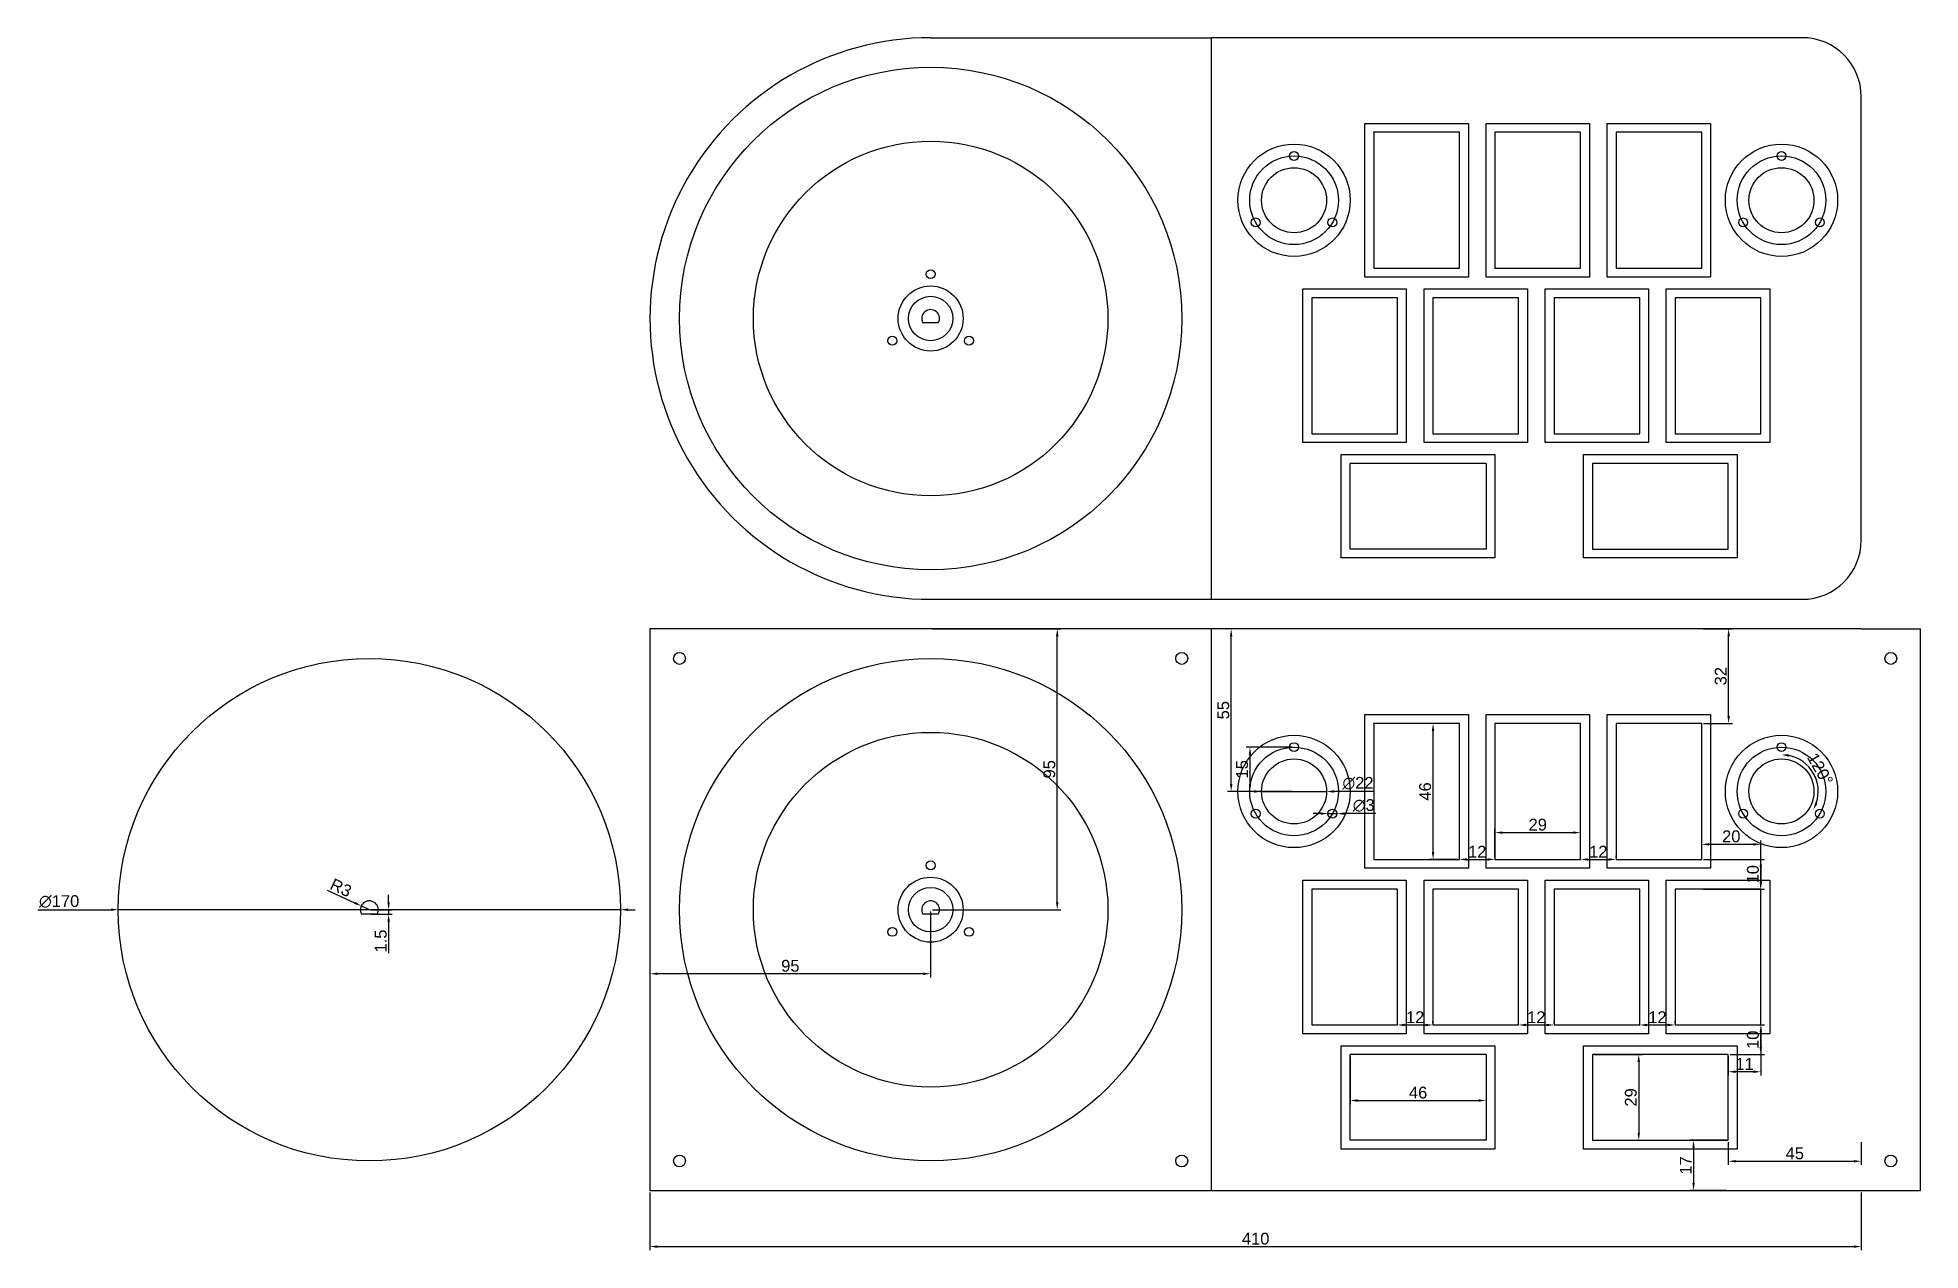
# Model space of a CAD drawing. Header units: millimetres. Extents: x -397 to 240, y -20 to 390.
import ezdxf

# ---------------------------------------------------------------- set-up
doc = ezdxf.new("R2010")
doc.units = ezdxf.units.MM
for name, color, linetype in [('acrylic table', 20, 'Continuous'), ('button edge', 120, 'Continuous'), ('cd edge', 130, 'Continuous'), ('dim', 130, 'Continuous'), ('holes', 90, 'Continuous'), ('outline', 30, 'Continuous'), ('table', 50, 'Continuous'), ('underside', 200, 'Continuous')]:
    doc.layers.add(name, color=color, linetype=linetype)
doc.styles.get("Standard").update_dxf_attribs({"font": 'arial.ttf'})
doc.dimstyles.new('ISO-25', dxfattribs={"dimtxt": 4, "dimasz": 2.5, "dimexe": 1.25, "dimexo": 0.625, "dimtad": 1, "dimdsep": 46, "dimtxsty": 'Standard', "dimcen": 2.5, "dimadec": 0, "dimazin": 0, "dimtfac": 1, "dimtmove": 0, "dimatfit": 3, "dimfxl": 1, "dimarcsym": 0})

# ---------------------------------------------------------------- blocks, each defined once
blk = doc.blocks.new('*D2')
at = {"layer": 'Defpoints', "color": 0, "transparency": 16777216}
for p in [(-190, 0), (220, 0), (220, -18.98)]:
    blk.add_point(p, dxfattribs=at)
at = {"layer": 'dim', "color": 0, "lineweight": -2, "transparency": 16777216}
for p, q in [((-190, -0.63), (-190, -20.23)), ((220, -0.63), (220, -20.23)), ((-187.5, -18.98), (217.5, -18.98))]:
    blk.add_line(p, q, dxfattribs=at)
at = {"layer": 'dim', "color": 0, "transparency": 16777216}
for points in [[(-187.5, -18.56), (-187.5, -19.4), (-190, -18.98)], [(217.5, -18.56), (217.5, -19.4), (220, -18.98)]]:
    blk.add_solid(points, dxfattribs=at)
at = {"layer": 'dim', "color": 0, "transparency": 16777216, "insert": (15, -16.31), "char_height": 4, "attachment_point": 5}
blk.add_mtext('410', dxfattribs=at)
blk = doc.blocks.new('*D3')
at = {"layer": 'Defpoints', "color": 0, "transparency": 16777216}
for p in [(75.06, 158), (84, 158), (84, 112)]:
    blk.add_point(p, dxfattribs=at)
at = {"layer": 'dim', "color": 0, "lineweight": -2, "transparency": 16777216}
for p, q in [((83.38, 158), (73.81, 158)), ((75.06, 114.5), (75.06, 155.5)), ((83.38, 112), (73.81, 112))]:
    blk.add_line(p, q, dxfattribs=at)
at = {"layer": 'dim', "color": 0, "transparency": 16777216}
for points in [[(74.64, 155.5), (75.47, 155.5), (75.06, 158)], [(74.64, 114.5), (75.47, 114.5), (75.06, 112)]]:
    blk.add_solid(points, dxfattribs=at)
at = {"layer": 'dim', "color": 0, "transparency": 16777216, "insert": (72.39, 135), "char_height": 4, "attachment_point": 5, "rotation": 90}
blk.add_mtext('46', dxfattribs=at)
blk = doc.blocks.new('*D4')
at = {"layer": 'Defpoints', "color": 0, "transparency": 16777216}
for p in [(125, 121.08), (96, 112), (125, 112)]:
    blk.add_point(p, dxfattribs=at)
at = {"layer": 'dim', "color": 0, "lineweight": -2, "transparency": 16777216}
for p, q in [((96, 112.62), (96, 122.33)), ((125, 112.62), (125, 122.33)), ((98.5, 121.08), (122.5, 121.08))]:
    blk.add_line(p, q, dxfattribs=at)
at = {"layer": 'dim', "color": 0, "transparency": 16777216}
for points in [[(98.5, 121.5), (98.5, 120.66), (96, 121.08)], [(122.5, 121.5), (122.5, 120.66), (125, 121.08)]]:
    blk.add_solid(points, dxfattribs=at)
at = {"layer": 'dim', "color": 0, "transparency": 16777216, "insert": (110.5, 123.75), "char_height": 4, "attachment_point": 5}
blk.add_mtext('29', dxfattribs=at)
blk = doc.blocks.new('*D5')
at = {"layer": 'Defpoints', "color": 0, "transparency": 16777216}
for p in [(17, 135), (39, 135)]:
    blk.add_point(p, dxfattribs=at)
at = {"layer": 'dim', "color": 0, "lineweight": -2, "transparency": 16777216}
for p, q in [((14.5, 135), (12, 135)), ((17, 135), (39, 135)), ((55.29, 135), (41.5, 135))]:
    blk.add_line(p, q, dxfattribs=at)
at = {"layer": 'dim', "color": 0, "transparency": 16777216}
for points in [[(14.5, 135.42), (14.5, 134.58), (17, 135)], [(41.5, 135.42), (41.5, 134.58), (39, 135)]]:
    blk.add_solid(points, dxfattribs=at)
at = {"layer": 'dim', "color": 0, "transparency": 16777216, "insert": (49.65, 137.78), "char_height": 4, "attachment_point": 5}
blk.add_mtext('∅22', dxfattribs=at)
blk = doc.blocks.new('*D6')
at = {"layer": 'Defpoints', "color": 0, "transparency": 16777216}
for p in [(39.49, 127.5), (42.49, 127.5)]:
    blk.add_point(p, dxfattribs=at)
at = {"layer": 'dim', "color": 0, "lineweight": -2, "transparency": 16777216}
for p, q in [((36.99, 127.5), (34.49, 127.5)), ((39.49, 127.5), (42.49, 127.5)), ((55.71, 127.5), (44.99, 127.5))]:
    blk.add_line(p, q, dxfattribs=at)
at = {"layer": 'dim', "color": 0, "transparency": 16777216}
for points in [[(36.99, 127.92), (36.99, 127.08), (39.49, 127.5)], [(44.99, 127.92), (44.99, 127.08), (42.49, 127.5)]]:
    blk.add_solid(points, dxfattribs=at)
at = {"layer": 'dim', "color": 0, "transparency": 16777216, "insert": (51.6, 130.28), "char_height": 4, "attachment_point": 5}
blk.add_mtext('∅3', dxfattribs=at)
blk = doc.blocks.new('*D7')
at = {"layer": 'Defpoints', "color": 0, "transparency": 16777216}
for p in [(6.72, 190), (28, 190), (28, 135)]:
    blk.add_point(p, dxfattribs=at)
at = {"layer": 'dim', "color": 0, "lineweight": -2, "transparency": 16777216}
for p, q in [((27.38, 190), (5.47, 190)), ((6.72, 137.5), (6.72, 187.5)), ((27.38, 135), (5.47, 135))]:
    blk.add_line(p, q, dxfattribs=at)
at = {"layer": 'dim', "color": 0, "transparency": 16777216}
for points in [[(6.31, 187.5), (7.14, 187.5), (6.72, 190)], [(6.31, 137.5), (7.14, 137.5), (6.72, 135)]]:
    blk.add_solid(points, dxfattribs=at)
at = {"layer": 'dim', "color": 0, "transparency": 16777216, "insert": (4.07, 162.5), "char_height": 4, "attachment_point": 5, "rotation": 90}
blk.add_mtext('55', dxfattribs=at)
blk = doc.blocks.new('*D8')
at = {"layer": 'Defpoints', "color": 0, "transparency": 16777216}
for p in [(28, 150), (13.09, 135), (28, 135)]:
    blk.add_point(p, dxfattribs=at)
at = {"layer": 'dim', "color": 0, "lineweight": -2, "transparency": 16777216}
for p, q in [((27.38, 150), (11.84, 150)), ((13.09, 147.5), (13.09, 137.5)), ((27.38, 135), (11.84, 135))]:
    blk.add_line(p, q, dxfattribs=at)
at = {"layer": 'dim', "color": 0, "transparency": 16777216}
for points in [[(12.68, 147.5), (13.51, 147.5), (13.09, 150)], [(12.68, 137.5), (13.51, 137.5), (13.09, 135)]]:
    blk.add_solid(points, dxfattribs=at)
at = {"layer": 'dim', "color": 0, "transparency": 16777216, "insert": (10.43, 142.5), "char_height": 4, "attachment_point": 5, "rotation": 90}
blk.add_mtext('15', dxfattribs=at)
blk = doc.blocks.new('*D9')
at = {"layer": 'Defpoints', "color": 0, "transparency": 16777216}
for p in [(193, 150), (193, 135), (193, 135), (205.24, 137.16), (205.99, 127.5)]:
    blk.add_point(p, dxfattribs=at)
at = {"layer": 'dim', "color": 0, "lineweight": -2, "transparency": 16777216}
blk.add_arc((193, 135), 12.43, 341.54107, 78.45893, dxfattribs=at)
at = {"layer": 'dim', "color": 0, "transparency": 16777216}
for points in [[(195.45, 146.77), (195.53, 147.6), (193, 147.43)], [(205.17, 130.89), (204.41, 131.23), (203.77, 128.78)]]:
    blk.add_solid(points, dxfattribs=at)
at = {"layer": 'dim', "color": 0, "transparency": 16777216, "insert": (206.08, 142.55), "char_height": 4, "attachment_point": 5, "rotation": 300}
blk.add_mtext('120°', dxfattribs=at)
blk = doc.blocks.new('*D10')
at = {"layer": 'Defpoints', "color": 0, "transparency": 16777216}
for p in [(166, 112), (166, 102), (186, 102)]:
    blk.add_point(p, dxfattribs=at)
at = {"layer": 'dim', "color": 0, "lineweight": -2, "transparency": 16777216}
for p, q in [((166.62, 112), (187.25, 112)), ((186, 109.5), (186, 104.5)), ((166.62, 102), (187.25, 102))]:
    blk.add_line(p, q, dxfattribs=at)
at = {"layer": 'dim', "color": 0, "transparency": 16777216}
for points in [[(185.58, 109.5), (186.42, 109.5), (186, 112)], [(185.58, 104.5), (186.42, 104.5), (186, 102)]]:
    blk.add_solid(points, dxfattribs=at)
at = {"layer": 'dim', "color": 0, "transparency": 16777216, "insert": (183.33, 107), "char_height": 4, "attachment_point": 5, "rotation": 90}
blk.add_mtext('10', dxfattribs=at)
blk = doc.blocks.new('*D11')
at = {"layer": 'Defpoints', "color": 0, "transparency": 16777216}
for p in [(175, 56), (186, 56), (175, 46)]:
    blk.add_point(p, dxfattribs=at)
at = {"layer": 'dim', "color": 0, "lineweight": -2, "transparency": 16777216}
for p, q in [((175.62, 56), (187.25, 56)), ((186, 48.5), (186, 53.5)), ((175.62, 46), (187.25, 46))]:
    blk.add_line(p, q, dxfattribs=at)
at = {"layer": 'dim', "color": 0, "transparency": 16777216}
for points in [[(185.58, 53.5), (186.42, 53.5), (186, 56)], [(185.58, 48.5), (186.42, 48.5), (186, 46)]]:
    blk.add_solid(points, dxfattribs=at)
at = {"layer": 'dim', "color": 0, "transparency": 16777216, "insert": (183.33, 51), "char_height": 4, "attachment_point": 5, "rotation": 90}
blk.add_mtext('10', dxfattribs=at)
blk = doc.blocks.new('*D12')
at = {"layer": 'Defpoints', "color": 0, "transparency": 16777216}
for p in [(145, 56), (157, 56), (157, 56)]:
    blk.add_point(p, dxfattribs=at)
at = {"layer": 'dim', "color": 0, "lineweight": -2, "transparency": 16777216}
for p, q in [((145, 56.62), (145, 57.25)), ((147.5, 56), (154.5, 56)), ((157, 56.62), (157, 57.25))]:
    blk.add_line(p, q, dxfattribs=at)
at = {"layer": 'dim', "color": 0, "transparency": 16777216}
for points in [[(147.5, 56.42), (147.5, 55.58), (145, 56)], [(154.5, 56.42), (154.5, 55.58), (157, 56)]]:
    blk.add_solid(points, dxfattribs=at)
at = {"layer": 'dim', "color": 0, "transparency": 16777216, "insert": (151, 58.63), "char_height": 4, "attachment_point": 5}
blk.add_mtext('12', dxfattribs=at)
blk = doc.blocks.new('*D13')
at = {"layer": 'Defpoints', "color": 0, "transparency": 16777216}
for p in [(63, 56), (75, 56), (75, 56)]:
    blk.add_point(p, dxfattribs=at)
at = {"layer": 'dim', "color": 0, "lineweight": -2, "transparency": 16777216}
for p, q in [((63, 56.62), (63, 57.25)), ((65.5, 56), (72.5, 56)), ((75, 56.62), (75, 57.25))]:
    blk.add_line(p, q, dxfattribs=at)
at = {"layer": 'dim', "color": 0, "transparency": 16777216}
for points in [[(65.5, 56.42), (65.5, 55.58), (63, 56)], [(72.5, 56.42), (72.5, 55.58), (75, 56)]]:
    blk.add_solid(points, dxfattribs=at)
at = {"layer": 'dim', "color": 0, "transparency": 16777216, "insert": (69, 58.63), "char_height": 4, "attachment_point": 5}
blk.add_mtext('12', dxfattribs=at)
blk = doc.blocks.new('*D14')
at = {"layer": 'Defpoints', "color": 0, "transparency": 16777216}
for p in [(84, 112), (96, 112), (96, 112)]:
    blk.add_point(p, dxfattribs=at)
at = {"layer": 'dim', "color": 0, "lineweight": -2, "transparency": 16777216}
for p, q in [((84, 112.62), (84, 113.25)), ((86.5, 112), (93.5, 112)), ((96, 112.62), (96, 113.25))]:
    blk.add_line(p, q, dxfattribs=at)
at = {"layer": 'dim', "color": 0, "transparency": 16777216}
for points in [[(86.5, 112.42), (86.5, 111.58), (84, 112)], [(93.5, 112.42), (93.5, 111.58), (96, 112)]]:
    blk.add_solid(points, dxfattribs=at)
at = {"layer": 'dim', "color": 0, "transparency": 16777216, "insert": (90, 114.63), "char_height": 4, "attachment_point": 5}
blk.add_mtext('12', dxfattribs=at)
blk = doc.blocks.new('*D15')
at = {"layer": 'Defpoints', "color": 0, "transparency": 16777216}
for p in [(125, 112), (137, 112), (137, 112)]:
    blk.add_point(p, dxfattribs=at)
at = {"layer": 'dim', "color": 0, "lineweight": -2, "transparency": 16777216}
for p, q in [((125, 112.62), (125, 113.25)), ((127.5, 112), (134.5, 112)), ((137, 112.62), (137, 113.25))]:
    blk.add_line(p, q, dxfattribs=at)
at = {"layer": 'dim', "color": 0, "transparency": 16777216}
for points in [[(127.5, 112.42), (127.5, 111.58), (125, 112)], [(134.5, 112.42), (134.5, 111.58), (137, 112)]]:
    blk.add_solid(points, dxfattribs=at)
at = {"layer": 'dim', "color": 0, "transparency": 16777216, "insert": (131, 114.63), "char_height": 4, "attachment_point": 5}
blk.add_mtext('12', dxfattribs=at)
blk = doc.blocks.new('*D16')
at = {"layer": 'Defpoints', "color": 0, "transparency": 16777216}
for p in [(104, 56), (116, 56), (116, 56)]:
    blk.add_point(p, dxfattribs=at)
at = {"layer": 'dim', "color": 0, "lineweight": -2, "transparency": 16777216}
for p, q in [((104, 56.62), (104, 57.25)), ((106.5, 56), (113.5, 56)), ((116, 56.62), (116, 57.25))]:
    blk.add_line(p, q, dxfattribs=at)
at = {"layer": 'dim', "color": 0, "transparency": 16777216}
for points in [[(106.5, 56.42), (106.5, 55.58), (104, 56)], [(113.5, 56.42), (113.5, 55.58), (116, 56)]]:
    blk.add_solid(points, dxfattribs=at)
at = {"layer": 'dim', "color": 0, "transparency": 16777216, "insert": (110, 58.63), "char_height": 4, "attachment_point": 5}
blk.add_mtext('12', dxfattribs=at)
blk = doc.blocks.new('*D17')
at = {"layer": 'Defpoints', "color": 0, "transparency": 16777216}
for p in [(47, 46), (93, 46), (93, 30.44)]:
    blk.add_point(p, dxfattribs=at)
at = {"layer": 'dim', "color": 0, "lineweight": -2, "transparency": 16777216}
for p, q in [((47, 45.38), (47, 29.19)), ((93, 45.38), (93, 29.19)), ((49.5, 30.44), (90.5, 30.44))]:
    blk.add_line(p, q, dxfattribs=at)
at = {"layer": 'dim', "color": 0, "transparency": 16777216}
for points in [[(49.5, 30.86), (49.5, 30.03), (47, 30.44)], [(90.5, 30.86), (90.5, 30.03), (93, 30.44)]]:
    blk.add_solid(points, dxfattribs=at)
at = {"layer": 'dim', "color": 0, "transparency": 16777216, "insert": (70, 33.11), "char_height": 4, "attachment_point": 5}
blk.add_mtext('46', dxfattribs=at)
blk = doc.blocks.new('*D18')
at = {"layer": 'Defpoints', "color": 0, "transparency": 16777216}
for p in [(129, 46), (129, 17), (144.69, 17)]:
    blk.add_point(p, dxfattribs=at)
at = {"layer": 'dim', "color": 0, "lineweight": -2, "transparency": 16777216}
for p, q in [((129.62, 46), (145.94, 46)), ((144.69, 43.5), (144.69, 19.5)), ((129.62, 17), (145.94, 17))]:
    blk.add_line(p, q, dxfattribs=at)
at = {"layer": 'dim', "color": 0, "transparency": 16777216}
for points in [[(144.27, 43.5), (145.1, 43.5), (144.69, 46)], [(144.27, 19.5), (145.1, 19.5), (144.69, 17)]]:
    blk.add_solid(points, dxfattribs=at)
at = {"layer": 'dim', "color": 0, "transparency": 16777216, "insert": (142.02, 31.5), "char_height": 4, "attachment_point": 5, "rotation": 90}
blk.add_mtext('29', dxfattribs=at)
blk = doc.blocks.new('*D19')
at = {"layer": 'Defpoints', "color": 0, "transparency": 16777216}
for p in [(-190, 95), (-95, 95), (-190, 73.33)]:
    blk.add_point(p, dxfattribs=at)
at = {"layer": 'dim', "color": 0, "lineweight": -2, "transparency": 16777216}
for p, q in [((-190, 94.38), (-190, 72.08)), ((-95, 94.38), (-95, 72.08)), ((-97.5, 73.33), (-187.5, 73.33))]:
    blk.add_line(p, q, dxfattribs=at)
at = {"layer": 'dim', "color": 0, "transparency": 16777216}
for points in [[(-187.5, 73.75), (-187.5, 72.92), (-190, 73.33)], [(-97.5, 73.75), (-97.5, 72.92), (-95, 73.33)]]:
    blk.add_solid(points, dxfattribs=at)
at = {"layer": 'dim', "color": 0, "transparency": 16777216, "insert": (-142.5, 76), "char_height": 4, "attachment_point": 5}
blk.add_mtext('95', dxfattribs=at)
blk = doc.blocks.new('*D20')
at = {"layer": 'Defpoints', "color": 0, "transparency": 16777216}
for p in [(-95, 190), (-52.15, 190), (-95, 95)]:
    blk.add_point(p, dxfattribs=at)
at = {"layer": 'dim', "color": 0, "lineweight": -2, "transparency": 16777216}
for p, q in [((-94.38, 190), (-50.9, 190)), ((-52.15, 97.5), (-52.15, 187.5)), ((-94.38, 95), (-50.9, 95))]:
    blk.add_line(p, q, dxfattribs=at)
at = {"layer": 'dim', "color": 0, "transparency": 16777216}
for points in [[(-52.57, 187.5), (-51.74, 187.5), (-52.15, 190)], [(-52.57, 97.5), (-51.74, 97.5), (-52.15, 95)]]:
    blk.add_solid(points, dxfattribs=at)
at = {"layer": 'dim', "color": 0, "transparency": 16777216, "insert": (-54.82, 142.5), "char_height": 4, "attachment_point": 5, "rotation": 90}
blk.add_mtext('95', dxfattribs=at)
blk = doc.blocks.new('*D21')
at = {"layer": 'Defpoints', "color": 0, "transparency": 16777216}
for p in [(186, 56), (175, 46), (175, 40.18)]:
    blk.add_point(p, dxfattribs=at)
at = {"layer": 'dim', "color": 0, "lineweight": -2, "transparency": 16777216}
for p, q in [((186, 55.37), (186, 38.93)), ((175, 45.38), (175, 38.93)), ((183.5, 40.18), (177.5, 40.18))]:
    blk.add_line(p, q, dxfattribs=at)
at = {"layer": 'dim', "color": 0, "transparency": 16777216}
for points in [[(177.5, 40.6), (177.5, 39.77), (175, 40.18)], [(183.5, 40.6), (183.5, 39.77), (186, 40.18)]]:
    blk.add_solid(points, dxfattribs=at)
at = {"layer": 'dim', "color": 0, "transparency": 16777216, "insert": (180.5, 42.82), "char_height": 4, "attachment_point": 5}
blk.add_mtext('11', dxfattribs=at)
blk = doc.blocks.new('*D22')
at = {"layer": 'Defpoints', "color": 0, "transparency": 16777216}
for p in [(175, 17), (220, 17), (220, 9.9)]:
    blk.add_point(p, dxfattribs=at)
at = {"layer": 'dim', "color": 0, "lineweight": -2, "transparency": 16777216}
for p, q in [((175, 16.38), (175, 8.65)), ((220, 16.38), (220, 8.65)), ((177.5, 9.9), (217.5, 9.9))]:
    blk.add_line(p, q, dxfattribs=at)
at = {"layer": 'dim', "color": 0, "transparency": 16777216}
for points in [[(177.5, 10.32), (177.5, 9.49), (175, 9.9)], [(217.5, 10.32), (217.5, 9.49), (220, 9.9)]]:
    blk.add_solid(points, dxfattribs=at)
at = {"layer": 'dim', "color": 0, "transparency": 16777216, "insert": (197.5, 12.56), "char_height": 4, "attachment_point": 5}
blk.add_mtext('45', dxfattribs=at)
blk = doc.blocks.new('*D23')
at = {"layer": 'Defpoints', "color": 0, "transparency": 16777216}
for p in [(175, 17), (163.23, 0), (175, 0)]:
    blk.add_point(p, dxfattribs=at)
at = {"layer": 'dim', "color": 0, "lineweight": -2, "transparency": 16777216}
for p, q in [((174.38, 17), (161.98, 17)), ((163.23, 14.5), (163.23, 2.5)), ((174.38, 0), (161.98, 0))]:
    blk.add_line(p, q, dxfattribs=at)
at = {"layer": 'dim', "color": 0, "transparency": 16777216}
for points in [[(162.82, 14.5), (163.65, 14.5), (163.23, 17)], [(162.82, 2.5), (163.65, 2.5), (163.23, 0)]]:
    blk.add_solid(points, dxfattribs=at)
at = {"layer": 'dim', "color": 0, "transparency": 16777216, "insert": (160.6, 8.5), "char_height": 4, "attachment_point": 5, "rotation": 90}
blk.add_mtext('17', dxfattribs=at)
blk = doc.blocks.new('*D24')
at = {"layer": 'Defpoints', "color": 0, "transparency": 16777216}
for p in [(186, 117.12), (166, 112), (186, 102)]:
    blk.add_point(p, dxfattribs=at)
at = {"layer": 'dim', "color": 0, "lineweight": -2, "transparency": 16777216}
for p, q in [((166, 112.62), (166, 118.37)), ((168.5, 117.12), (183.5, 117.12)), ((186, 102.62), (186, 118.37))]:
    blk.add_line(p, q, dxfattribs=at)
at = {"layer": 'dim', "color": 0, "transparency": 16777216}
for points in [[(168.5, 117.53), (168.5, 116.7), (166, 117.12)], [(183.5, 117.53), (183.5, 116.7), (186, 117.12)]]:
    blk.add_solid(points, dxfattribs=at)
at = {"layer": 'dim', "color": 0, "transparency": 16777216, "insert": (176, 119.79), "char_height": 4, "attachment_point": 5}
blk.add_mtext('20', dxfattribs=at)
blk = doc.blocks.new('*D25')
at = {"layer": 'Defpoints', "color": 0, "transparency": 16777216}
for p in [(166, 190), (175.11, 190), (166, 158)]:
    blk.add_point(p, dxfattribs=at)
at = {"layer": 'dim', "color": 0, "lineweight": -2, "transparency": 16777216}
for p, q in [((166.62, 190), (176.36, 190)), ((175.11, 160.5), (175.11, 187.5)), ((166.62, 158), (176.36, 158))]:
    blk.add_line(p, q, dxfattribs=at)
at = {"layer": 'dim', "color": 0, "transparency": 16777216}
for points in [[(174.7, 187.5), (175.53, 187.5), (175.11, 190)], [(174.7, 160.5), (175.53, 160.5), (175.11, 158)]]:
    blk.add_solid(points, dxfattribs=at)
at = {"layer": 'dim', "color": 0, "transparency": 16777216, "insert": (172.44, 174), "char_height": 4, "attachment_point": 5, "rotation": 90}
blk.add_mtext('32', dxfattribs=at)
blk = doc.blocks.new('*D26')
at = {"layer": 'Defpoints', "color": 0, "transparency": 16777216}
for p in [(-370, 95), (-200, 95)]:
    blk.add_point(p, dxfattribs=at)
at = {"layer": 'dim', "color": 0, "lineweight": -2, "transparency": 16777216}
for p, q in [((-397.21, 95), (-372.5, 95)), ((-200, 95), (-370, 95)), ((-197.5, 95), (-195, 95))]:
    blk.add_line(p, q, dxfattribs=at)
at = {"layer": 'dim', "color": 0, "transparency": 16777216}
for points in [[(-372.5, 95.42), (-372.5, 94.58), (-370, 95)], [(-197.5, 95.42), (-197.5, 94.58), (-200, 95)]]:
    blk.add_solid(points, dxfattribs=at)
at = {"layer": 'dim', "color": 0, "transparency": 16777216, "insert": (-390, 97.78), "char_height": 4, "attachment_point": 5}
blk.add_mtext('∅170', dxfattribs=at)
blk = doc.blocks.new('*D27')
at = {"layer": 'Defpoints', "color": 0, "transparency": 16777216}
for p in [(-287.72, 96.27), (-285, 95)]:
    blk.add_point(p, dxfattribs=at)
at = {"layer": 'dim', "color": 0, "lineweight": -2, "transparency": 16777216}
for p, q in [((-299.23, 101.63), (-289.99, 97.32)), ((-285, 95), (-287.72, 96.27))]:
    blk.add_line(p, q, dxfattribs=at)
at = {"layer": 'dim', "color": 0, "transparency": 16777216}
blk.add_solid([(-289.81, 97.7), (-290.16, 96.95), (-287.72, 96.27)], dxfattribs=at)
at = {"layer": 'dim', "color": 0, "transparency": 16777216, "insert": (-294.61, 102.42), "char_height": 4, "attachment_point": 5, "rotation": 335.01353}
blk.add_mtext('R3', dxfattribs=at)
blk = doc.blocks.new('*D28')
at = {"layer": 'Defpoints', "color": 0, "transparency": 16777216}
for p in [(-285, 95), (-285, 93.5), (-278.47, 93.5)]:
    blk.add_point(p, dxfattribs=at)
at = {"layer": 'dim', "color": 0, "lineweight": -2, "transparency": 16777216}
for p, q in [((-278.47, 97.5), (-278.47, 100)), ((-284.38, 95), (-277.22, 95)), ((-284.38, 93.5), (-277.22, 93.5)), ((-278.47, 95), (-278.47, 93.5)), ((-278.47, 91), (-278.47, 80.31))]:
    blk.add_line(p, q, dxfattribs=at)
at = {"layer": 'dim', "color": 0, "transparency": 16777216}
for points in [[(-278.88, 97.5), (-278.05, 97.5), (-278.47, 95)], [(-278.88, 91), (-278.05, 91), (-278.47, 93.5)]]:
    blk.add_solid(points, dxfattribs=at)
at = {"layer": 'dim', "color": 0, "transparency": 16777216, "insert": (-281.13, 84.41), "char_height": 4, "attachment_point": 5, "rotation": 90}
blk.add_mtext('1.5', dxfattribs=at)

msp = doc.modelspace()

# ---------------------------------------------------------------- linework, layer by layer
at = {"layer": 'acrylic table'}
for p, q in [((-92.402, 293.5), (-97.598, 293.5)), ((-92.402, 93.5), (-97.598, 93.5))]:
    msp.add_line(p, q, dxfattribs=at)
for centre in [(-95, 295), (-95, 95)]:
    msp.add_circle(centre, 85, dxfattribs=at)
for centre in [(-95, 295), (-95, 95)]:
    msp.add_arc(centre, 3, 330, 210, dxfattribs=at)
at = {"layer": 'button edge'}
for p, q in [((0, 390), (0, 200)), ((52, 309), (52, 361)), ((52, 361), (87, 361)), ((87, 361), (87, 309)), ((93, 309), (93, 361)), ((93, 361), (128, 361)), ((128, 361), (128, 309)), ((134, 309), (134, 361)), ((134, 361), (169, 361)), ((169, 361), (169, 309)), ((87, 309), (52, 309)), ((128, 309), (93, 309)), ((169, 309), (134, 309)), ((31, 253), (31, 305)), ((31, 305), (66, 305)), ((66, 305), (66, 253)), ((72, 253), (72, 305)), ((72, 305), (107, 305)), ((107, 305), (107, 253)), ((113, 253), (113, 305)), ((113, 305), (148, 305)), ((148, 305), (148, 253)), ((154, 253), (154, 305)), ((154, 305), (189, 305)), ((189, 305), (189, 253)), ((66, 253), (31, 253)), ((44, 249), (96, 249)), ((44, 214), (44, 249)), ((107, 253), (72, 253)), ((96, 249), (96, 214)), ((148, 253), (113, 253)), ((126, 249), (178, 249)), ((126, 214), (126, 249)), ((189, 253), (154, 253)), ((178, 249), (178, 214)), ((96, 214), (44, 214)), ((178, 214), (126, 214)), ((0, 190), (0, 0)), ((52, 109), (52, 161)), ((52, 161), (87, 161)), ((87, 161), (87, 109)), ((93, 109), (93, 161)), ((93, 161), (128, 161)), ((128, 161), (128, 109)), ((134, 109), (134, 161)), ((134, 161), (169, 161)), ((169, 161), (169, 109)), ((87, 109), (52, 109)), ((128, 109), (93, 109)), ((169, 109), (134, 109)), ((31, 53), (31, 105)), ((31, 105), (66, 105)), ((66, 105), (66, 53)), ((72, 53), (72, 105)), ((72, 105), (107, 105)), ((107, 105), (107, 53)), ((113, 53), (113, 105)), ((113, 105), (148, 105)), ((148, 105), (148, 53)), ((154, 53), (154, 105)), ((154, 105), (189, 105)), ((189, 105), (189, 53)), ((66, 53), (31, 53)), ((107, 53), (72, 53)), ((148, 53), (113, 53)), ((189, 53), (154, 53)), ((44, 49), (96, 49)), ((44, 14), (44, 49)), ((96, 49), (96, 14)), ((126, 49), (178, 49)), ((126, 14), (126, 49)), ((178, 49), (178, 14)), ((96, 14), (44, 14)), ((178, 14), (126, 14))]:
    msp.add_line(p, q, dxfattribs=at)
for centre in [(28, 335), (193, 335), (28, 135), (193, 135)]:
    msp.add_circle(centre, 15, dxfattribs=at)
at = {"layer": 'cd edge'}
for centre, radius in [((-95, 295), 60), ((-95, 295), 7.5), ((-95, 95), 60), ((-95, 95), 7.5)]:
    msp.add_circle(centre, radius, dxfattribs=at)
at = {"layer": 'holes'}
for p, q in [((84, 358), (55, 358)), ((55, 358), (55, 312)), ((84, 312), (84, 358)), ((125, 358), (96, 358)), ((96, 358), (96, 312)), ((125, 312), (125, 358)), ((166, 358), (137, 358)), ((137, 358), (137, 312)), ((166, 312), (166, 358)), ((55, 312), (84, 312)), ((96, 312), (125, 312)), ((137, 312), (166, 312)), ((63, 302), (34, 302)), ((34, 302), (34, 256)), ((63, 256), (63, 302)), ((104, 302), (75, 302)), ((75, 302), (75, 256)), ((104, 256), (104, 302)), ((145, 302), (116, 302)), ((116, 302), (116, 256)), ((145, 256), (145, 302)), ((186, 302), (157, 302)), ((157, 302), (157, 256)), ((186, 256), (186, 302)), ((34, 256), (63, 256)), ((75, 256), (104, 256)), ((116, 256), (145, 256)), ((157, 256), (186, 256)), ((93, 246), (47, 246)), ((47, 217), (47, 246)), ((93, 246), (93, 217)), ((175, 246), (129, 246)), ((129, 246), (129, 217)), ((175, 217), (175, 246)), ((93, 217), (47, 217)), ((129, 217), (175, 217)), ((84, 158), (55, 158)), ((55, 158), (55, 112)), ((84, 112), (84, 158)), ((125, 158), (96, 158)), ((96, 158), (96, 112)), ((125, 112), (125, 158)), ((166, 158), (137, 158)), ((137, 158), (137, 112)), ((166, 112), (166, 158)), ((55, 112), (84, 112)), ((96, 112), (125, 112)), ((137, 112), (166, 112)), ((63, 102), (34, 102)), ((34, 102), (34, 56)), ((63, 56), (63, 102)), ((104, 102), (75, 102)), ((75, 102), (75, 56)), ((104, 56), (104, 102)), ((145, 102), (116, 102)), ((116, 102), (116, 56)), ((145, 56), (145, 102)), ((186, 102), (157, 102)), ((157, 102), (157, 56)), ((186, 56), (186, 102)), ((34, 56), (63, 56)), ((75, 56), (104, 56)), ((116, 56), (145, 56)), ((157, 56), (186, 56)), ((93, 46), (47, 46)), ((47, 17), (47, 46)), ((93, 46), (93, 17)), ((175, 46), (129, 46)), ((129, 46), (129, 17)), ((175, 17), (175, 46)), ((93, 17), (47, 17)), ((129, 17), (175, 17))]:
    msp.add_line(p, q, dxfattribs=at)
for centre, radius in [((28, 350), 1.5), ((193, 350), 1.5), ((28, 335), 11), ((193, 335), 11), ((15.01, 327.5), 1.5), ((40.99, 327.5), 1.5), ((180.01, 327.5), 1.5), ((205.99, 327.5), 1.5), ((-95, 295), 11), ((-95, 310), 1.5), ((-107.99, 287.5), 1.5), ((-82.01, 287.5), 1.5), ((-180, 180), 2), ((-10, 180), 2), ((230, 180), 2), ((28, 150), 1.5), ((193, 150), 1.5), ((28, 135), 11), ((193, 135), 11), ((15.01, 127.5), 1.5), ((40.99, 127.5), 1.5), ((180.01, 127.5), 1.5), ((205.99, 127.5), 1.5), ((-95, 110), 1.5), ((-95, 95), 11), ((-107.99, 87.5), 1.5), ((-82.01, 87.5), 1.5), ((-180, 10), 2), ((-10, 10), 2), ((230, 10), 2)]:
    msp.add_circle(centre, radius, dxfattribs=at)
for p in [(55, 358), (55, 158)]:
    msp.add_point(p, dxfattribs=at)
at = {"layer": 'outline'}
for p, q in [((-94.978, 390), (0, 390)), ((200, 390), (0, 390)), ((220, 220), (220, 370)), ((-95, 200), (0, 200)), ((0, 200), (200, 200)), ((0, 190), (-190, 190)), ((-190, 190), (-190, 0)), ((220, 190), (0, 190)), ((220, 190), (240, 190)), ((240, 0), (240, 190)), ((-190, 0), (0, 0)), ((0, 0), (220, 0)), ((220, 0), (240, 0))]:
    msp.add_line(p, q, dxfattribs=at)
for centre, radius, start, end in [((-95, 295), 95, 89.986863, 270), ((200, 370), 20, 0, 90), ((200, 220), 20, 270, 0)]:
    msp.add_arc(centre, radius, start, end, dxfattribs=at)
at = {"layer": 'table'}
msp.add_line((-282.402, 93.5), (-287.598, 93.5), dxfattribs=at)
msp.add_circle((-285, 95), 85, dxfattribs=at)
msp.add_arc((-285, 95), 3, 330, 210, dxfattribs=at)
at = {"layer": 'underside'}
for centre in [(28, 335), (193, 335), (28, 135), (193, 135)]:
    msp.add_circle(centre, 19, dxfattribs=at)

# ---------------------------------------------------------------- dimensions: what is measured, and where the dimension line sits
at = {"layer": 'dim'}
for base, p1, p2, picture, middle in [((-52.153, 190), (-95, 95), (-95, 190), '*D20', (-54.821, 142.5)), ((6.724, 190), (28, 135), (28, 190), '*D7', (4.065, 162.5)), ((175.112, 190), (166, 158), (166, 190), '*D25', (172.443, 174)), ((75.057, 158), (84, 112), (84, 158), '*D3', (72.39, 135)), ((13.095, 135), (28, 150), (28, 135), '*D8', (10.427, 142.5)), ((186, 102), (166, 112), (166, 102), '*D10', (183.333, 107)), ((-278.467, 93.5), (-285, 95), (-285, 93.5), '*D28', (-281.134, 84.407)), ((186, 56), (175, 46), (175, 56), '*D11', (183.333, 51)), ((144.687, 17), (129, 46), (129, 17), '*D18', (142.02, 31.5)), ((163.232, 0), (175, 17), (175, 0), '*D23', (160.599, 8.5))]:
    dim = msp.add_linear_dim(base=base, p1=p1, p2=p2, angle=90, dimstyle='ISO-25', dxfattribs=at)
    dim.commit()
    dim.dimension.update_dxf_attribs({"geometry": picture, "text_midpoint": middle})
dim = msp.add_angular_dim_2l(base=(205.243, 137.159), line1=((205.99, 127.5), (193, 135)), line2=((193, 135), (193, 150)), dimstyle='ISO-25', dxfattribs=at)
dim.commit()
dim.dimension.update_dxf_attribs({"geometry": '*D9', "text_midpoint": (206.077, 142.55)})
for p1, p2, picture, middle in [((17, 135), (39, 135), '*D5', (49.645, 137.779)), ((39.49, 127.5), (42.49, 127.5), '*D6', (51.602, 127.5))]:
    dim = msp.add_diameter_dim_2p(p1=p1, p2=p2, dimstyle='ISO-25', dxfattribs=at)
    dim.commit()
    dim.dimension.update_dxf_attribs({"geometry": picture, "text_midpoint": middle})
for base, p1, p2, picture, middle in [((125, 121.079), (96, 112), (125, 112), '*D4', (110.5, 123.746)), ((186, 117.118), (166, 112), (186, 102), '*D24', (176, 119.785)), ((96, 112), (84, 112), (96, 112), '*D14', (90, 114.633)), ((137, 112), (125, 112), (137, 112), '*D15', (131, 114.633)), ((-190, 73.332), (-95, 95), (-190, 95), '*D19', (-142.5, 76)), ((75, 56), (63, 56), (75, 56), '*D13', (69, 58.633)), ((116, 56), (104, 56), (116, 56), '*D16', (110, 58.633)), ((157, 56), (145, 56), (157, 56), '*D12', (151, 58.633)), ((175, 40.185), (186, 56), (175, 46), '*D21', (180.5, 42.818)), ((93, 30.443), (47, 46), (93, 46), '*D17', (70, 33.11)), ((220, 9.904), (175, 17), (220, 17), '*D22', (197.5, 12.563)), ((220, -18.98), (-190, 0), (220, 0), '*D2', (15, -16.313))]:
    dim = msp.add_linear_dim(base=base, p1=p1, p2=p2, dimstyle='ISO-25', dxfattribs=at)
    dim.commit()
    dim.dimension.update_dxf_attribs({"geometry": picture, "text_midpoint": middle})
dim = msp.add_radius_dim(center=(-285, 95), mpoint=(-287.719, 96.267), dimstyle='ISO-25', dxfattribs=at)
dim.commit()
dim.dimension.update_dxf_attribs({"geometry": '*D27', "text_midpoint": (-294.614, 102.424)})
dim = msp.add_diameter_dim_2p(p1=(-200, 95), p2=(-370, 95), dimstyle='ISO-25', dxfattribs=at)
dim.commit()
dim.dimension.update_dxf_attribs({"geometry": '*D26', "text_midpoint": (-390, 95), "dimtype": 163})

doc.saveas('drawing.dxf')
